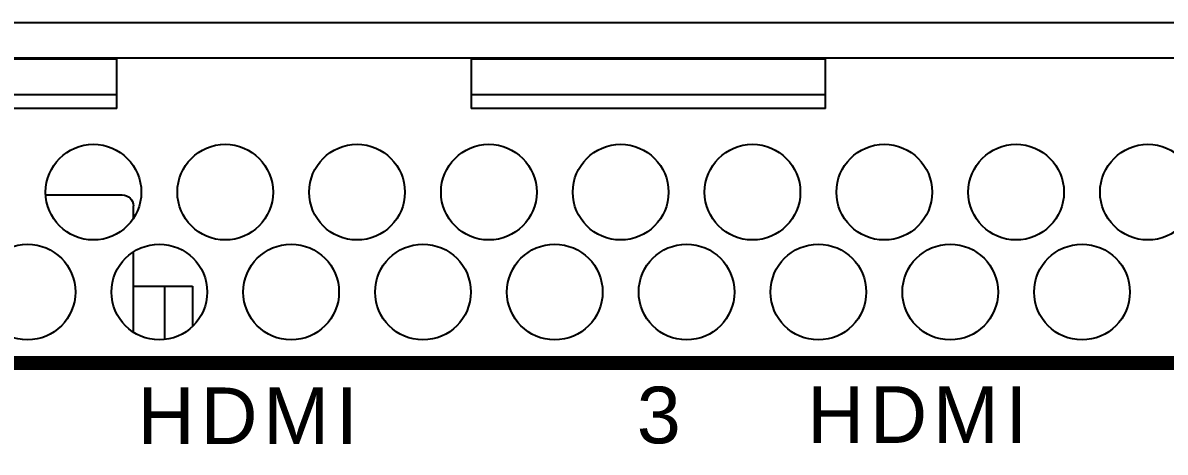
# Model space of a CAD drawing. Header units: inches. Extents: x 0.66 to 9.39, y 0.59 to 4.41.
# Drawn here: x 3.376 to 4.988, y 1.649 to 2.254 of the extents above; entities that cross this region are included whole.
import ezdxf

# ---------------------------------------------------------------- set-up
doc = ezdxf.new("R2010")
doc.units = ezdxf.units.IN
doc.header["$MEASUREMENT"] = 0
doc.styles.add('CAD_SALES', font='ARIAL.TTF')

msp = doc.modelspace()

# ---------------------------------------------------------------- linework, layer by layer
for p, q in [((9.3115, 2.2545), (0.7885, 2.2545)), ((9.3115, 2.2045), (0.7885, 2.2045)), ((3.009, 2.2039), (3.509, 2.2039)), ((3.509, 2.1335), (3.509, 2.2039)), ((4.009, 2.2039), (4.009, 2.1335)), ((4.009, 2.2039), (4.509, 2.2039)), ((4.509, 2.1335), (4.509, 2.2039)), ((3.509, 2.1528), (3.009, 2.1528)), ((4.509, 2.1528), (4.009, 2.1528)), ((3.509, 2.1335), (3.009, 2.1335)), ((4.509, 2.1335), (4.009, 2.1335)), ((3.4086, 2.0118), (3.5167, 2.0118)), ((3.5324, 1.9784), (3.5324, 1.996)), ((3.5324, 1.8178), (3.5324, 1.9312)), ((3.5324, 1.8829), (3.5766, 1.8829)), ((3.5766, 1.8074), (3.5766, 1.8829)), ((3.5766, 1.8829), (3.616, 1.8829)), ((3.616, 1.8829), (3.616, 1.826))]:
    msp.add_line(p, q)
at = {"const_width": 0.02}
msp.add_lwpolyline([(5.3268, 1.8053), (5.3268, 1.3952, -0.414214), (5.2958, 1.3642), (5.207, 1.3642, 0.414214), (5.176, 1.3332), (5.176, 0.7342, -0.414214), (5.145, 0.7032), (1.9234, 0.7032, -0.414214), (1.8934, 0.7332), (1.8934, 1.7443, -0.414214), (1.9234, 1.7743), (5.3268, 1.7743)], format="xyb", dxfattribs=at)
for centre in [(3.476, 2.0155), (3.662, 2.0155), (3.848, 2.0155), (4.034, 2.0155), (4.22, 2.0155), (4.406, 2.0155), (4.592, 2.0155), (4.778, 2.0155), (4.964, 2.0155), (3.383, 1.8745), (3.569, 1.8745), (3.755, 1.8745), (3.941, 1.8745), (4.127, 1.8745), (4.313, 1.8745), (4.499, 1.8745), (4.685, 1.8745), (4.871, 1.8745)]:
    msp.add_circle(centre, 0.0675)
at = {"extrusion": (0, 0, -1)}
msp.add_arc((-3.5167, 1.996), 0.0157, 90, 180, dxfattribs=at)

# ---------------------------------------------------------------- texts
at = {"char_height": 0.08, "attachment_point": 8, "style": 'CAD_SALES'}
for s, insert in [('{\\T1.1;3}', (4.2769, 1.6598)), ('{\\T1.1;HDMI}', (4.6401, 1.6616)), ('{\\T1.1;HDMI}', (3.6952, 1.6598))]:
    msp.add_mtext_dynamic_manual_height_columns(s, width=1.073188, gutter_width=0.5, heights=[0], dxfattribs=dict(at, insert=insert))

doc.saveas('drawing.dxf')
